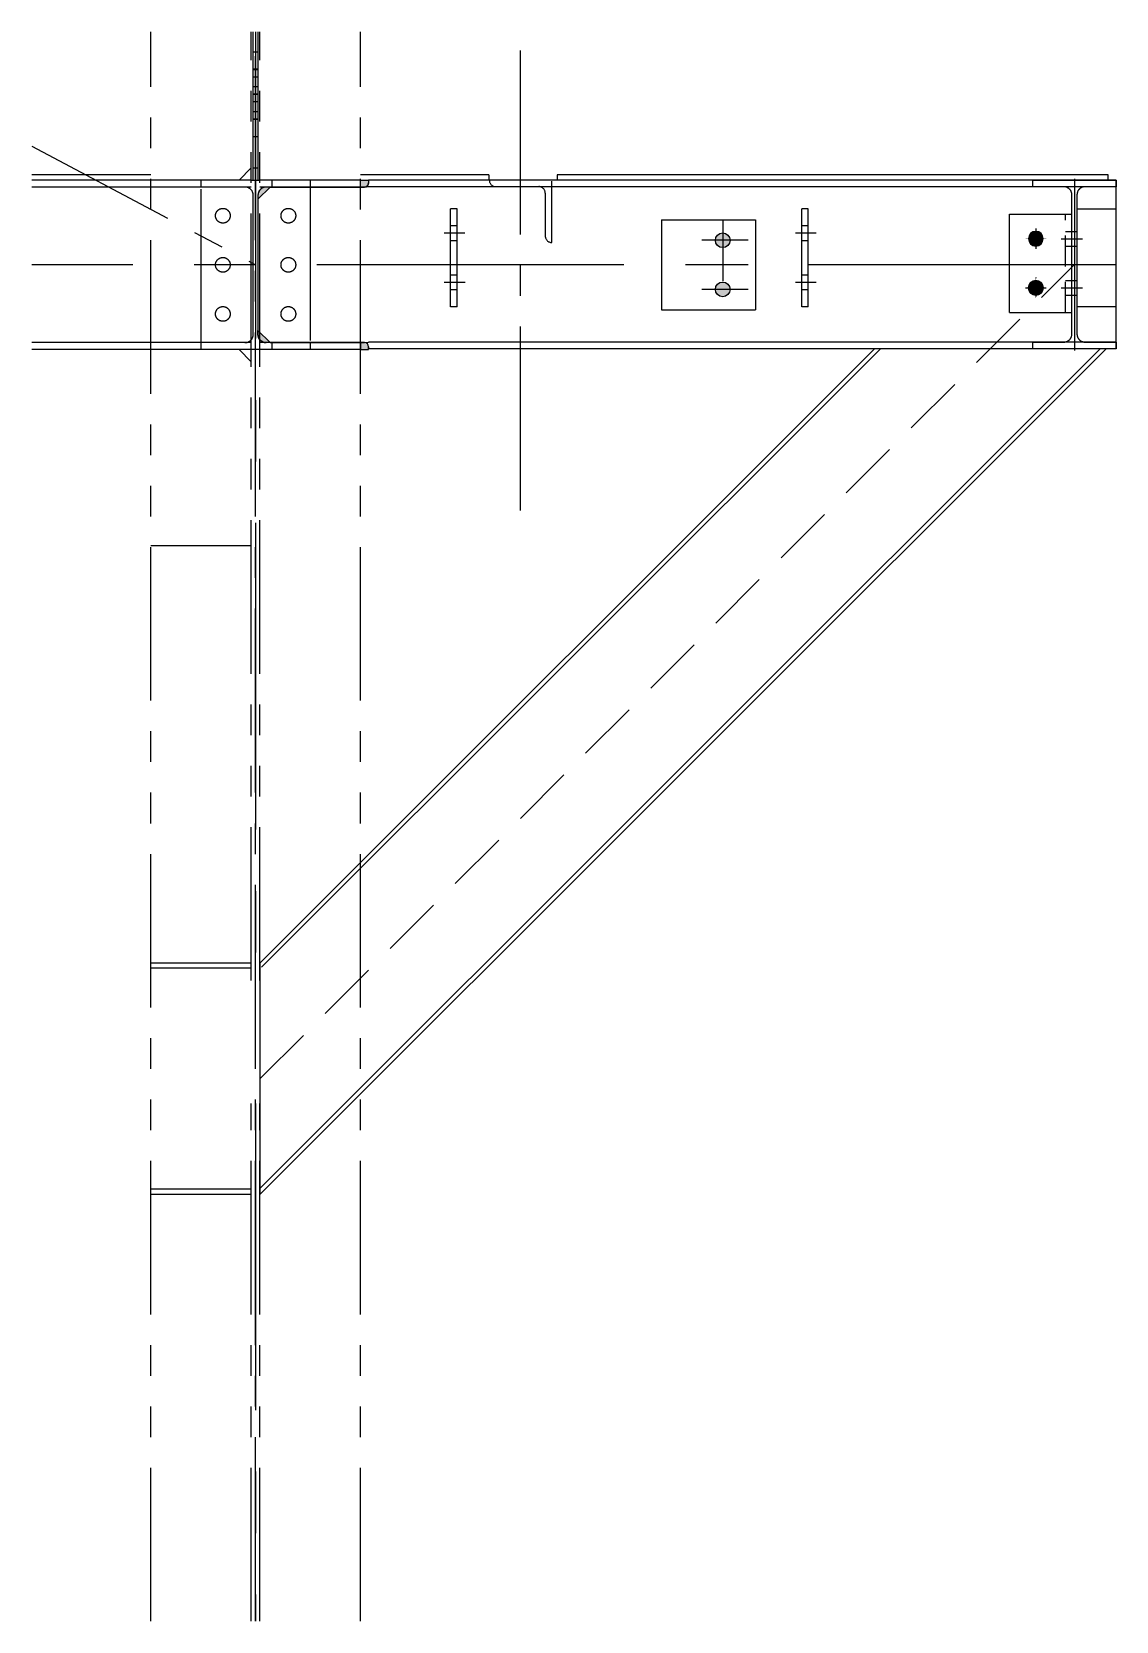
# Model space of a CAD drawing. Header units: millimetres. Extents: x -16232 to 52632, y -3739 to 20678.
# Drawn here: x -3777 to -2453, y 10349 to 12291 of the extents above; entities that cross this region are included whole.
import ezdxf

# ---------------------------------------------------------------- set-up
doc = ezdxf.new("R2010")
doc.units = ezdxf.units.MM
doc.header["$LTSCALE"] = 300
doc.header["$MEASUREMENT"] = 0
for name, pattern in [('CENTER', [2, 1.25, -0.25, 0.25, -0.25]), ('CENTER2', [1.125, 0.75, -0.125, 0.125, -0.125]), ('HIDDEN', [0.375, 0.25, -0.125]), ('PHANTOM2', [1.25, 0.625, -0.125, 0.125, -0.125, 0.125, -0.125])]:
    doc.linetypes.add(name, pattern=pattern)
for name, color, linetype in [('2D_BEMASSUNG', 1, 'Continuous'), ('CENTRO', 1, 'CENTER'), ('EM-PJ-CENTRO', 10, 'CENTER2'), ('EM-PJ-CONTORNO', 3, 'Continuous'), ('EM-PJ-COTA', 7, 'Continuous'), ('EM-PJ-FANTASMA', 8, 'PHANTOM2'), ('EM-PJ-FINA', 1, 'Continuous'), ('EM-PJ-TRACEJADA', 1, 'HIDDEN')]:
    doc.layers.add(name, color=color, linetype=linetype)

# ---------------------------------------------------------------- blocks, each defined once
blk = doc.blocks.new('A$Ca270b1ff')
at = {"layer": 'EM-PJ-CENTRO', "ltscale": 0.0002}
for p, q in [((-12.5, 0), (12.5, 0)), ((0, 12.5), (0, -12.5))]:
    blk.add_line(p, q, dxfattribs=at)
at = {"layer": 'EM-PJ-CONTORNO', "ltscale": 0.5}
blk.add_circle((0, 0), 9, dxfattribs=at)
blk = doc.blocks.new('A$C21fcbdb9')
at = {"layer": 'EM-PJ-CENTRO'}
blk.add_line((24.3, 0), (-38.9, 0), dxfattribs=at)
at = {"layer": 'EM-PJ-FINA'}
for points in [[(-20, -22.5), (0, 22.5), (0, -22.5), (-20, -22.5)], [(-20, -22.5), (-20, 22.5), (0, 22.5), (-20, -22.5)]]:
    blk.add_solid(points, dxfattribs=at)
at = {"layer": 'EM-PJ-TRACEJADA'}
for p, q in [((0, 22.5), (-20, 22.5)), ((0, -22.5), (-20, -22.5))]:
    blk.add_line(p, q, dxfattribs=at)
blk = doc.blocks.new('A$Cb119b6c9')
at = {"layer": 'EM-PJ-COTA'}
h = blk.add_hatch(color=1, dxfattribs=at)
h.dxf.hatch_style = 1
h.paths.add_polyline_path([(84, 30), (75, 30), (75, 21, 0.414214)])
h.paths.add_polyline_path([(75, 30), (66, 30, 0.414214), (75, 21)])
h.paths.add_polyline_path([(75, 39, 0.414214), (66, 30), (75, 30)])
h.paths.add_polyline_path([(75, 39), (75, 30), (84, 30, 0.414214)])
h.paths.add_polyline_path([(75, -30), (66, -30, 0.414214), (75, -39)])
h.paths.add_polyline_path([(84, -30), (75, -30), (75, -39, 0.414214)])
h.paths.add_polyline_path([(75, -21), (75, -30), (84, -30, 0.414214)])
h.paths.add_polyline_path([(75, -21, 0.414214), (66, -30), (75, -30)])
at = {"layer": 'EM-PJ-CONTORNO'}
for p, q in [((0, 55), (0, -55)), ((0, 55), (115, 55)), ((115, 55), (115, -55)), ((0, -55), (115, -55))]:
    blk.add_line(p, q, dxfattribs=at)
for centre in [(75, 30), (75, -30)]:
    blk.add_circle(centre, 9, dxfattribs=at)
at = {"layer": 'EM-PJ-TRACEJADA'}
for p, q in [((75, 55), (75, -55)), ((105.8, 30), (49.3, 30)), ((105.8, 0), (-2.2, 0)), ((105.8, -30), (49.3, -30))]:
    blk.add_line(p, q, dxfattribs=at)

msp = doc.modelspace()

# ---------------------------------------------------------------- hatches: boundary and pattern name
at = {"layer": 'EM-PJ-COTA'}
h = msp.add_hatch(color=256, dxfattribs=at)
h.dxf.hatch_style = 1
h.paths.add_polyline_path([(-3485.83, 12101.65), (-3490.73, 12101.65, 0.22221858), (-3498.48, 12098.027), (-3498.48, 12089)])
h.paths.add_polyline_path([(-3498.48, 12098.027, 0.17581218), (-3500.83, 12091.55), (-3500.83, 12086.65), (-3498.48, 12089)])
h.paths.add_polyline_path([(-3498.48, 11924.1), (-3500.83, 11926.45), (-3500.83, 11921.55, 0.17581218), (-3498.48, 11915.074)])
h.paths.add_polyline_path([(-3498.48, 11924.1), (-3498.48, 11915.074, 0.22221858), (-3490.73, 11911.45), (-3485.83, 11911.45)])
h.paths.add_polyline_path([(-3370.73, 11911.45), (-3375.73, 11911.45), (-3375.73, 11903.05), (-3365.73, 11903.05), (-3365.73, 11906.45, 0.41421356)])
h.paths.add_polyline_path([(-3365.73, 12110.05), (-3375.73, 12110.05), (-3375.73, 12101.65), (-3370.73, 12101.65, 0.41421356), (-3365.73, 12106.65)])

# ---------------------------------------------------------------- linework, layer by layer
at = {"layer": 'CENTRO'}
for p, q in [((-3503.73, 12291.325), (-3503.73, 11131.845)), ((-2453.85, 12006.55), (-3777.055, 12006.55)), ((-3503.73, 10981.845), (-3503.73, 10349.06))]:
    msp.add_line(p, q, dxfattribs=at)
at = {"layer": 'EM-PJ-CENTRO'}
for p, q in [((-3503.73, 10349.06), (-3503.73, 12291.325)), ((-3180.38, 11706.156), (-3180.38, 12291.325, 100338.77)), ((-2503.73, 12111.527), (-2503.73, 11901.902)), ((-3248.016, 12045.05), (-3273.302, 12045.05))]:
    msp.add_line(p, q, dxfattribs=at)
at = {"layer": 'EM-PJ-CENTRO', "ltscale": 0.5}
for p, q in [((-2519.77, 12038.45), (-2493.907, 12038.45)), ((-2519.77, 11978.45), (-2493.907, 11978.45))]:
    msp.add_line(p, q, dxfattribs=at)
at = {"layer": 'EM-PJ-CENTRO'}
msp.add_lwpolyline([(-2452.73, 12110.05), (-2452.73, 12102.05), (-2490.63, 12102.05, 0.41421356), (-2500.63, 12092.05), (-2500.63, 11922.05, 0.41421356), (-2490.63, 11912.05), (-2452.73, 11912.05), (-2452.73, 11904.05), (-2554.73, 11904.05), (-2554.73, 11912.05), (-2516.83, 11912.05, 0.41421356), (-2506.83, 11922.05), (-2506.83, 12092.05, 0.41421356), (-2516.83, 12102.05), (-2554.73, 12102.05), (-2554.73, 12110.05)], format="xyb", close=True, dxfattribs=at)
at = {"layer": 'EM-PJ-CONTORNO'}
for p, q in [((-3500.83, 12086.65), (-3485.83, 12101.65)), ((-3485.83, 12101.65), (-3370.73, 12101.65)), ((-2452.73, 12102.05), (-3368.771, 12102.05)), ((-2452.73, 12110.05), (-3365.73, 12110.05)), ((-3365.73, 12110.05), (-3365.73, 12106.65)), ((-2503.73, 12110.05), (-2503.73, 11904.05)), ((-2452.73, 11904.05), (-2452.73, 12110.05)), ((-3500.83, 12086.65), (-3500.83, 11926.45)), ((-3485.83, 11911.45), (-3500.83, 11926.45)), ((-3485.83, 11911.45), (-3370.73, 11911.45)), ((-3370.73, 11911.45), (-3365.73, 11912.05)), ((-2452.73, 11912.05), (-3365.73, 11912.05)), ((-3365.73, 11906.45), (-3365.73, 11904.05)), ((-3365.73, 11903.05), (-3365.73, 11906.45)), ((-2464.973, 11904.05), (-3498.48, 10870.543)), ((-2472.327, 11904.05), (-3498.48, 10877.897)), ((-2747.816, 11904.05), (-3498.48, 11153.386)), ((-2740.462, 11904.05), (-3496.376, 11148.136)), ((-2452.73, 11904.05), (-3365.73, 11904.05)), ((-3631.73, 11147.036), (-3631.73, 11153.386)), ((-3508.98, 11153.386), (-3631.73, 11153.386)), ((-3498.48, 11153.386), (-3498.48, 10870.543)), ((-3508.98, 11147.036), (-3631.73, 11147.036)), ((-3631.73, 10870.543), (-3631.73, 10876.893)), ((-3508.98, 10876.893), (-3631.73, 10876.893)), ((-3508.98, 10870.543), (-3631.73, 10870.543))]:
    msp.add_line(p, q, dxfattribs=at)
at = {"layer": 'EM-PJ-CONTORNO', "ltscale": 0.5}
for p, q in [((-3265.73, 11955.05), (-3265.73, 12075.05)), ((-3257.73, 12075.05), (-3265.73, 12075.05)), ((-3257.73, 11955.05), (-3257.73, 12075.05)), ((-2836.73, 11955.05), (-2836.73, 12075.05)), ((-2828.73, 12075.05), (-2836.73, 12075.05)), ((-2828.73, 11955.05), (-2828.73, 12075.05)), ((-2583.03, 12068.45), (-2506.83, 12068.45)), ((-2583.03, 11948.45), (-2583.03, 12068.45)), ((-3257.73, 11955.05), (-3265.73, 11955.05)), ((-2828.73, 11955.05), (-2836.73, 11955.05)), ((-2583.03, 11948.45), (-2506.83, 11948.45))]:
    msp.add_line(p, q, dxfattribs=at)
at = {"layer": 'EM-PJ-CONTORNO'}
for centre, start, end in [((-3370.73, 12106.65), 270, 0), ((-3370.73, 11906.45), 0, 90), ((-3370.73, 11906.45), 0, 90)]:
    msp.add_arc(centre, 5, start, end, dxfattribs=at)
at = {"layer": 'EM-PJ-COTA'}
for points in [[(-3485.83, 12101.65), (-3490.73, 12101.65, 0.41421356), (-3500.83, 12091.55), (-3500.83, 12086.65), (-3485.83, 12101.65)], [(-3375.73, 12110.05), (-3365.73, 12110.05), (-3365.73, 12106.65, -0.41421356), (-3370.73, 12101.65), (-3375.73, 12101.65), (-3375.73, 12110.05)], [(-3485.83, 11911.45), (-3490.73, 11911.45, -0.41421356), (-3500.83, 11921.55), (-3500.83, 11926.45), (-3485.83, 11911.45)], [(-3375.73, 11903.05), (-3365.73, 11903.05), (-3365.73, 11906.45, 0.41421356), (-3370.73, 11911.45), (-3375.73, 11911.45), (-3375.73, 11903.05)]]:
    msp.add_lwpolyline(points, format="xyb", dxfattribs=at)
at = {"layer": 'EM-PJ-FANTASMA'}
for p, q in [((-3631.73, 10349.06), (-3631.73, 12291.325)), ((-3508.98, 11131.845), (-3508.98, 12291.325)), ((-3506.73, 12125.05), (-3506.73, 12291.325)), ((-3500.73, 12125.05), (-3500.73, 12291.325)), ((-3498.48, 11131.845), (-3498.48, 12291.325)), ((-3375.73, 10349.06), (-3375.73, 12291.325)), ((-3506.73, 12267.01), (-3500.73, 12267.01)), ((-3506.73, 12246.01), (-3500.73, 12246.01)), ((-3506.73, 12245.434), (-3500.73, 12245.434)), ((-3506.73, 12236.477), (-3500.73, 12236.477)), ((-3506.73, 12224.434), (-3500.73, 12224.434)), ((-3506.73, 12215.477), (-3500.73, 12215.477)), ((-3506.73, 12214.902), (-3500.73, 12214.902)), ((-3506.73, 12205.945), (-3500.73, 12205.945)), ((-3506.73, 12193.902), (-3500.73, 12193.902)), ((-3506.73, 12184.945), (-3500.73, 12184.945)), ((-3506.73, 12184.369), (-3500.73, 12184.369)), ((-3506.73, 12163.369), (-3500.73, 12163.369)), ((-3777.055, 12151.599), (-3503.73, 12006.55)), ((-3508.98, 12125.05), (-3523.98, 12110.05)), ((-3506.73, 12125.05), (-3500.73, 12125.05)), ((-3506.73, 12110.05), (-3506.73, 12125.05)), ((-3500.73, 12110.05), (-3500.73, 12125.05)), ((-3631.73, 12110.05), (-3777.055, 12110.05)), ((-3631.73, 12101.65), (-3777.055, 12101.65)), ((-3508.98, 12110.05), (-3631.73, 12110.05)), ((-3508.98, 12101.65), (-3631.73, 12101.65)), ((-3570.23, 12101.65), (-3570.23, 12110.05)), ((-3570.23, 11911.45), (-3570.23, 12101.65)), ((-3508.98, 12110.05), (-3498.48, 12110.05)), ((-3483.48, 12110.05), (-3498.48, 12110.05)), ((-3483.48, 12101.65), (-3498.48, 12101.65)), ((-3375.73, 12110.05), (-3483.48, 12110.05)), ((-3483.48, 12101.65), (-3483.48, 12110.05)), ((-3375.73, 12101.65), (-3483.48, 12101.65)), ((-3437.23, 12110.05), (-3437.23, 12101.65)), ((-3437.23, 12101.65), (-3437.23, 11911.45)), ((-3506.63, 11921.55), (-3506.63, 12091.55)), ((-3500.83, 12091.55), (-3500.83, 11921.55)), ((-3631.73, 11911.45), (-3777.055, 11911.45)), ((-3508.98, 11911.45), (-3631.73, 11911.45)), ((-3570.23, 11903.05), (-3570.23, 11911.45)), ((-3483.48, 11911.45), (-3498.48, 11911.45)), ((-3375.73, 11911.45), (-3483.48, 11911.45)), ((-3483.48, 11903.05), (-3483.48, 11911.45)), ((-3437.23, 11911.45), (-3437.23, 11903.05)), ((-3631.73, 11903.05), (-3777.055, 11903.05)), ((-3508.98, 11903.05), (-3631.73, 11903.05)), ((-3523.98, 11903.05), (-3508.98, 11888.05)), ((-3498.48, 11903.05), (-3508.98, 11903.05)), ((-3483.48, 11903.05), (-3498.48, 11903.05)), ((-3375.73, 11903.05), (-3483.48, 11903.05)), ((-3508.98, 11663.05), (-3631.73, 11663.05)), ((-3508.98, 10349.06), (-3508.98, 10981.845)), ((-3498.48, 10349.06), (-3498.48, 10981.845))]:
    msp.add_line(p, q, dxfattribs=at)
for centre in [(-3543.73, 12066.55), (-3463.73, 12066.55), (-3543.73, 12006.55), (-3463.73, 12006.55), (-3543.73, 11946.55), (-3463.73, 11946.55)]:
    msp.add_circle(centre, 9, dxfattribs=at)
for centre, start, end in [((-3516.73, 12091.55), 0, 90), ((-3490.73, 12091.55), 90, 180), ((-3516.73, 11921.55), 270, 0), ((-3490.73, 11921.55), 180, 270)]:
    msp.add_arc(centre, 10.1, start, end, dxfattribs=at)
at = {"layer": 'EM-PJ-FINA'}
for p, q in [((-3631.73, 12116.4), (-3777.055, 12116.4)), ((-3218.88, 12116.4), (-3375.73, 12116.4)), ((-3218.88, 12116.4), (-3218.88, 12110.05)), ((-2462.73, 12116.4), (-3135.38, 12116.4)), ((-3135.38, 12116.4), (-3135.38, 12110.05)), ((-2462.73, 12110.05), (-2462.73, 12116.4))]:
    msp.add_line(p, q, dxfattribs=at)
at = {"layer": 'EM-PJ-FINA', "ltscale": 0.5}
for p, q in [((-2514.77, 12047.45), (-2500.83, 12047.45)), ((-2514.77, 12029.45), (-2500.83, 12029.45)), ((-2514.77, 11987.45), (-2500.83, 11987.45)), ((-2514.77, 11969.45), (-2500.83, 11969.45))]:
    msp.add_line(p, q, dxfattribs=at)
at = {"layer": 'EM-PJ-FINA', "const_width": 9}
for points in [[(-2546.33, 12038.45, -1), (-2555.33, 12038.45, -1)], [(-2546.33, 11978.45, -1), (-2555.33, 11978.45, -1)]]:
    msp.add_lwpolyline(points, format="xyb", close=True, dxfattribs=at)
at = {"layer": 'EM-PJ-FINA'}
for points in [[(-3265.73, 12036.05), (-3257.73, 12054.05), (-3257.73, 12036.05), (-3265.73, 12036.05)], [(-3265.73, 12036.05), (-3265.73, 12054.05), (-3257.73, 12054.05), (-3265.73, 12036.05)], [(-2500.83, 12029.45), (-2514.77, 12047.45), (-2514.77, 12029.45), (-2500.83, 12029.45)], [(-2500.83, 12029.45), (-2500.83, 12047.45), (-2514.77, 12047.45), (-2500.83, 12029.45)], [(-2500.83, 11969.45), (-2514.77, 11987.45), (-2514.77, 11969.45), (-2500.83, 11969.45)], [(-2500.83, 11969.45), (-2500.83, 11987.45), (-2514.77, 11987.45), (-2500.83, 11969.45)]]:
    msp.add_solid(points, dxfattribs=at)
at = {"layer": 'EM-PJ-TRACEJADA', "ltscale": 0.5}
msp.add_line((-2514.77, 11948.45), (-2514.77, 12068.45), dxfattribs=at)
at = {"layer": 'EM-PJ-TRACEJADA'}
for p, q in [((-2500.63, 12075.05), (-2452.73, 12075.05)), ((-3257.73, 12054.05), (-3265.73, 12054.05)), ((-3257.73, 12036.05), (-3265.73, 12036.05)), ((-3498.48, 11011.964), (-2503.894, 12006.55)), ((-2452.73, 11955.05), (-2500.63, 11955.05))]:
    msp.add_line(p, q, dxfattribs=at)
msp.add_lwpolyline([(-3150.02, 12041.79, 0.41421356), (-3142.08, 12033.85), (-3142.08, 12110.05), (-3218.28, 12110.05, 0.41421356), (-3210.34, 12102.11), (-3157.96, 12102.11, -0.41421356), (-3150.02, 12094.17)], format="xyb", close=True, dxfattribs=at)

# ---------------------------------------------------------------- block references
at = {"layer": '2D_BEMASSUNG', "color": 5, "ltscale": 0.5, "xscale": -1}
for p in [(-2550.83, 12038.45), (-2550.83, 11978.45)]:
    msp.add_blockref('A$Ca270b1ff', p, dxfattribs=at)
at = {"layer": '2D_BEMASSUNG', "color": 5, "ltscale": 0.5}
msp.add_blockref('A$Ca270b1ff', (-2550.83, 11978.45), dxfattribs=at)
at = {"layer": 'EM-PJ-COTA'}
msp.add_blockref('A$Cb119b6c9', (-3008.19, 12006.55), dxfattribs=at)
at = {"layer": 'EM-PJ-FINA', "xscale": 0.4, "yscale": 0.4, "zscale": 0.4}
for p in [(-2828.73, 12045.05), (-3257.73, 11985.05), (-2828.73, 11985.05)]:
    msp.add_blockref('A$C21fcbdb9', p, dxfattribs=at)

doc.saveas('drawing.dxf')
